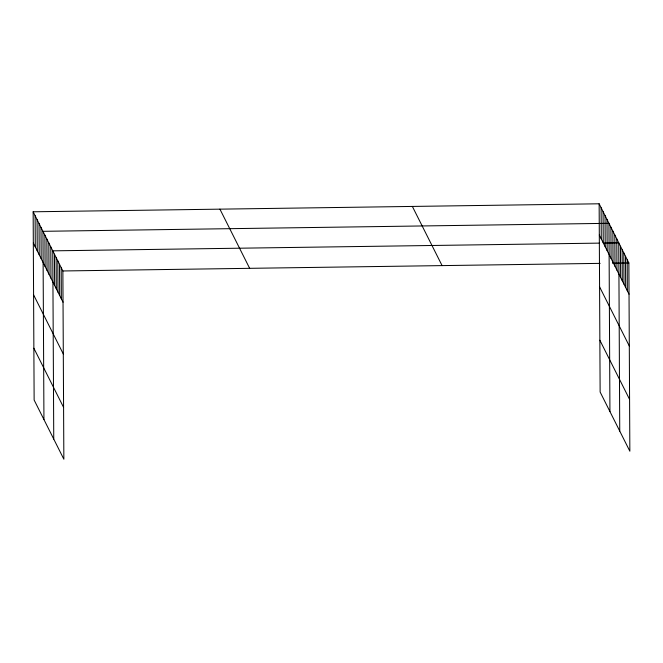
<?xml version="1.0" encoding="UTF-8"?>
<svg xmlns="http://www.w3.org/2000/svg" width="663" height="663" viewBox="0 0 663 663"><rect width="100%" height="100%" fill="white"/><g stroke="black" fill="none" stroke-linecap="round" stroke-linejoin="round"><path stroke-width="0.99" d="M33.15 211.795L62.869 270.968L63.855 459.21L34.136 400.038L33.15 211.795L599.145 203.79L628.864 262.962L629.85 451.205L600.131 392.032L599.145 203.79M599.261 243.122L52.767 250.846L53.753 439.088M603.363 243.064L618.761 242.849L619.748 431.091M62.869 270.968L600.131 263.368M612.446 263.194L628.864 262.962M599.302 235.017L629.03 294.19M599.576 286.83L629.303 346.003M599.858 340.218L629.577 399.391M412.361 206.433L442.088 265.606M219.925 209.152L249.653 268.324M33.316 243.014L63.035 302.187M33.581 294.828L63.308 354.009M33.863 348.216L63.59 407.389M627.181 259.614L627.347 290.833M625.499 256.258L625.657 287.485M623.808 252.91L623.974 284.129M622.126 249.553L622.292 280.772M620.444 246.197L620.609 277.424M616.797 238.937L616.963 270.164M614.833 235.034L614.999 266.261M612.877 231.13L613.035 262.349M610.913 227.227L611.079 258.446M609.935 411.557L608.949 223.315L42.954 231.321L43.94 419.563M606.993 219.412L607.151 250.639M605.029 215.508L605.195 246.727M603.065 211.605L603.231 242.824M601.101 207.693L601.266 238.92M61.187 267.612L61.352 298.839M59.504 264.264L59.67 295.483M57.822 260.907L57.979 292.126M56.131 257.551L56.297 288.778M54.449 254.202L54.615 285.421M50.802 246.943L50.968 278.162M48.847 243.039L49.004 274.258M46.882 239.128L47.048 270.355M44.918 235.224L45.084 266.443M40.998 227.417L41.164 258.636M39.034 223.506L39.2 254.733M37.07 219.602L37.236 250.821M35.114 215.699L35.272 246.918"/></g></svg>
